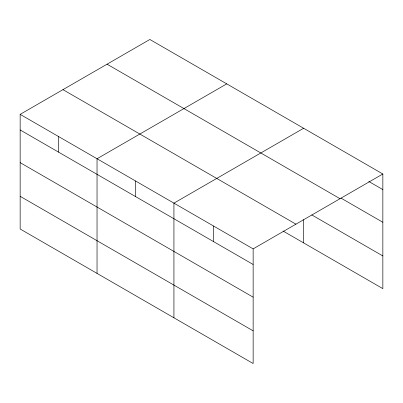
<?xml version="1.0" encoding="UTF-8"?>
<svg xmlns="http://www.w3.org/2000/svg" width="403" height="403" viewBox="0 0 403 403"><rect width="100%" height="100%" fill="white"/><g stroke="black" fill="none" stroke-linecap="round" stroke-linejoin="round"><path stroke-width="0.6" d="M20.15 114.361L253.144 248.878L253.144 363.521L20.15 229.005L20.15 114.361L149.856 39.479L382.85 173.995L382.85 288.639L283.057 231.025M226.743 83.869L97.037 158.752L97.037 273.395M303.63 128.26L173.93 203.142L173.93 317.786M253.144 248.878L382.85 173.995M368.745 181.441L382.85 189.586M341.069 198.155L382.85 222.275M107.052 64.188L340.046 198.709M311.771 214.915L382.85 255.95M62.954 89.647L295.948 224.169M20.15 129.952L253.144 264.469M20.15 162.641L253.144 297.157M20.15 196.316L253.144 330.838M303.63 219.645L303.63 242.903M213.535 226.012L213.535 241.604M135.484 180.947L135.484 196.538M58.596 136.557L58.596 152.148"/></g></svg>
